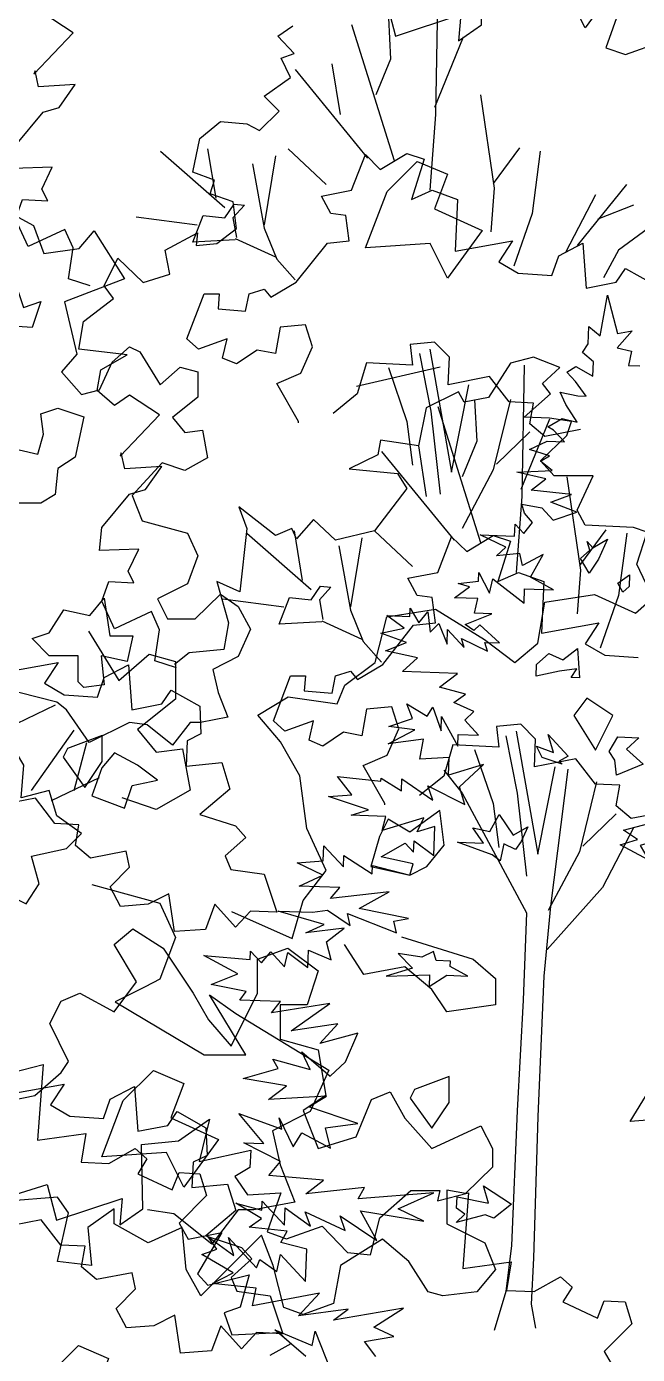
# Model space of a CAD drawing. Header units: inches. Extents: x 11.9 to 85.3, y 21.1 to 37.4.
# Drawn here: x 27.956 to 28.207, y 22.707 to 23.254 of the extents above; entities that cross this region are included whole.
import ezdxf

# ---------------------------------------------------------------- set-up
doc = ezdxf.new("R2010")
doc.units = ezdxf.units.IN
doc.header["$MEASUREMENT"] = 0
doc.layers.add('CAY', color=94, linetype='Continuous')
doc.layers.add('CAY-3', color=61, linetype='Continuous')

# ---------------------------------------------------------------- blocks, each defined once
blk = doc.blocks.new('A$C76451831')
at = {"layer": 'CAY'}
for p, q in [((1178, 1895), (1223.4, 1902.1)), ((1223.4, 1902.1), (1261.1, 1885)), ((1261.1, 1885), (1288.9, 1909.2)), ((1033, 1881.5), (1077.8, 1888.5)), ((1077.8, 1888.5), (1122.6, 1860.8)), ((1171.5, 1857.3), (1178, 1895)), ((1022.3, 1839.6), (1033, 1881.5)), ((1122.6, 1860.8), (1150.3, 1839.6)), ((1150.3, 1839.6), (1171.5, 1857.3)), ((994.6, 1818.9), (1022.3, 1839.6)), ((987.6, 1801.8), (994.6, 1818.9)), ((915, 1791.2), (942.7, 1808.3)), ((942.7, 1808.3), (987.6, 1801.8)), ((935.7, 1767), (915, 1791.2)), ((953.4, 1735.8), (935.7, 1767)), ((959.8, 1687.4), (953.4, 1735.8)), ((977.5, 1649), (959.8, 1687.4)), ((956.3, 1621.3), (977.5, 1649)), ((946.3, 1586.5), (956.3, 1621.3)), ((890.9, 1611.3), (946.3, 1586.5)), ((5192.6, 1187), (5205.3, 1219.7)), ((5205.3, 1219.7), (5219, 1206)), ((5219, 1206), (5243.2, 1220.8)), ((5243.2, 1220.8), (5259.1, 1215.5)), ((5259.1, 1215.5), (5247.5, 1178.6)), ((5165.2, 1181.8), (5192.6, 1187)), ((5173.6, 1165.9), (5165.2, 1181.8)), ((5247.5, 1178.6), (5266.4, 1187)), ((5266.4, 1187), (5289.7, 1178.6)), ((5289.7, 1178.6), (5287.5, 1131.1)), ((4880.4, 1166.1), (4901.2, 1154.7)), ((5187.3, 1163.8), (5173.6, 1165.9)), ((5190.5, 1140.6), (5187.3, 1163.8)), ((4901.2, 1154.7), (4910.7, 1129.1)), ((4942.9, 1133.8), (4956.7, 1149.9)), ((4956.7, 1149.9), (4984.6, 1105.9)), ((4910.7, 1129.1), (4942.9, 1133.8)), ((5142, 1102.7), (5170.5, 1138.5)), ((5170.5, 1138.5), (5190.5, 1140.6)), ((5287.5, 1131.1), (5340.3, 1140.6)), ((5340.3, 1140.6), (5327.6, 1121.6)), ((5382.5, 1126.9), (5404.6, 1138.5)), ((5404.6, 1138.5), (5407.8, 1097.4)), ((5327.6, 1121.6), (5345.5, 1111.1)), ((5376.1, 1109), (5382.5, 1126.9)), ((5345.5, 1111.1), (5376.1, 1109)), ((5435.2, 1102.7), (5443.6, 1115.3)), ((5443.6, 1115.3), (5470, 1100.6)), ((4984.6, 1105.9), (4929.6, 1084.7)), ((5098.8, 1092.1), (5112.5, 1096.3)), ((5112.5, 1096.3), (5118.8, 1089)), ((5118.8, 1089), (5142, 1102.7)), ((5407.8, 1097.4), (5435.2, 1102.7)), ((4929.6, 1084.7), (4941, 1036.7)), ((5057.6, 1092.1), (5071.3, 1092.1)), ((5071.3, 1092.1), (5070.3, 1078.4)), ((5095.6, 1076.3), (5098.8, 1092.1)), ((5420.6, 1053.6), (5427.3, 1091)), ((5427.3, 1091), (5436.5, 1055.8)), ((5070.3, 1078.4), (5095.6, 1076.3)), ((5409.5, 1046.3), (5410, 1062.2)), ((5410, 1062.2), (5420.6, 1053.6)), ((5268.6, 1047.8), (5246.4, 1045.7)), ((5282.3, 1034.1), (5268.6, 1047.8)), ((5449.8, 1058.1), (5436.1, 1042.7)), ((5436.5, 1055.8), (5449.8, 1058.1)), ((4941, 1036.7), (4926.8, 1020.6)), ((4973.2, 1029.6), (4989.3, 1043.4)), ((4989.3, 1043.4), (4998.7, 1039.1)), ((4998.7, 1039.1), (5017.2, 1008.8)), ((5246.4, 1045.7), (5248.5, 1026.7)), ((5404.2, 1038.3), (5409.5, 1046.3)), ((5414.3, 1029.8), (5404.2, 1038.3)), ((5436.1, 1042.7), (5449.1, 1039.5)), ((5449.1, 1039.5), (5446.4, 1026.4)), ((4961.8, 1004.1), (4973.2, 1029.6)), ((5017.2, 1008.8), (5035.7, 1024.9)), ((5035.7, 1024.9), (5051.8, 1020.6)), ((5273.8, 1025), (5197.2, 1007.3)), ((5206.3, 1028.8), (5197.9, 1000.4)), ((5248.5, 1026.7), (5206.3, 1028.8)), ((5281.2, 1008.8), (5282.3, 1034.1)), ((5390, 1020.2), (5398.3, 1025.4)), ((5398.3, 1025.4), (5413.9, 1016.7)), ((5413.9, 1016.7), (5414.3, 1029.8)), ((5446.4, 1026.4), (5456.8, 1026.1)), ((4926.8, 1020.6), (4945.3, 999.7)), ((5051.8, 1020.6), (5051.8, 997.4)), ((5319.2, 1016.2), (5281.2, 1008.8)), ((5337.1, 993), (5319.2, 1016.2)), ((5397.8, 1011.8), (5390, 1020.2)), ((5407.8, 998.3), (5397.8, 1011.8)), ((4945.3, 999.7), (4961.8, 1004.1)), ((5197.9, 1000.4), (5175.7, 982.4)), ((5389, 990.8), (5383.9, 1001.9)), ((5383.9, 1001.9), (5400.1, 998.6)), ((5400.1, 998.6), (5407.8, 998.3)), ((5051.8, 997.4), (5028.6, 978.9)), ((5359.3, 991.9), (5337.1, 993)), ((5356.1, 972.9), (5359.3, 991.9)), ((5399.3, 974.6), (5389, 990.8)), ((5028.6, 978.9), (5040, 965.1)), ((5372.4, 970.1), (5385.8, 977.8)), ((5385.8, 977.8), (5399.3, 974.6)), ((5040, 965.1), (5056.1, 967.1)), ((5056.1, 967.1), (5060.8, 941.9)), ((5369.8, 961.3), (5356.1, 972.9)), ((5402.5, 967.7), (5369.8, 961.3)), ((5377.7, 967.2), (5372.4, 970.1)), ((5387.7, 956.4), (5377.7, 967.2)), ((5355.8, 949.4), (5371.9, 957)), ((5371.9, 957), (5387.7, 956.4)), ((5060.8, 941.9), (5040, 930.1)), ((5374.2, 943.7), (5355.8, 949.4)), ((5365.8, 938.6), (5374.2, 943.7)), ((5376.4, 930.1), (5365.8, 938.6)), ((5019.2, 937.2), (4991.7, 907.3)), ((5040, 930.1), (5019.2, 937.2)), ((5344.2, 928.5), (5376.4, 930.1)), ((5370.7, 922.5), (5344.2, 928.5)), ((5357.2, 912.1), (5370.7, 922.5)), ((4991.7, 907.3), (5000.7, 884.1)), ((5394.2, 908.1), (5357.2, 912.1)), ((5375.4, 901.1), (5394.2, 908.1)), ((5399.1, 892.1), (5375.4, 901.1)), ((5351, 891), (5348.6, 899.3)), ((5348.6, 899.3), (5367.1, 895.9)), ((5358.4, 882.6), (5351, 891)), ((5367.1, 895.9), (5377.5, 884.7)), ((5377.5, 884.7), (5399.1, 892.1)), ((5000.7, 884.1), (5042.4, 872.7)), ((5342.1, 870.1), (5342.5, 880.9)), ((5342.5, 880.9), (5350.4, 872.5)), ((5350.4, 872.5), (5358.4, 882.6)), ((5042.4, 872.7), (5051.8, 851.9)), ((5310.5, 871.2), (5342.1, 870.1)), ((5334.1, 859.9), (5310.5, 871.2)), ((5325.6, 852), (5334.1, 859.9)), ((5347, 854), (5325.6, 852)), ((5349.4, 843.1), (5347, 854)), ((5368.3, 853.3), (5349.4, 843.1)), ((5356.7, 832.4), (5368.3, 853.3)), ((5051.8, 851.9), (5042.4, 826.3)), ((5290.3, 826.5), (5309, 828.6)), ((5309, 828.6), (5309.3, 836.7)), ((5309.3, 836.7), (5319, 817.8)), ((5319, 817.8), (5322.2, 830.9)), ((5322.2, 830.9), (5350.9, 808.5)), ((5377.6, 820.8), (5356.7, 832.4)), ((5033.3, 821.6), (5014.8, 812.5)), ((5042.4, 826.3), (5033.3, 821.6)), ((5049.4, 794.1), (5072.6, 816.9)), ((5072.6, 816.9), (5088.7, 805.5)), ((5287.1, 813.5), (5300.6, 823.4)), ((5300.6, 823.4), (5290.3, 826.5)), ((5350.9, 808.5), (5351.3, 821.7)), ((5351.3, 821.7), (5377.6, 820.8)), ((5014.8, 812.5), (5023.9, 794.1)), ((5088.7, 805.5), (5100.1, 784.6)), ((5246.2, 796.3), (5246.5, 804)), ((5246.5, 804), (5254.2, 790.6)), ((5308.4, 812.7), (5287.1, 813.5)), ((5305.2, 799.3), (5308.4, 812.7)), ((5023.9, 794.1), (5049.4, 794.1)), ((5240.9, 785.6), (5224.9, 797.1)), ((5224.9, 797.1), (5246.2, 796.3)), ((5254.2, 790.6), (5262.7, 800.7)), ((5262.7, 800.7), (5264.7, 782.1)), ((5296.7, 789.1), (5321.1, 798.7)), ((5321.1, 798.7), (5305.2, 799.3)), ((4951.7, 782.9), (4979.4, 737.5)), ((5100.1, 784.6), (5088.7, 759.5)), ((5219.4, 781), (5240.9, 785.6)), ((5243.1, 772.4), (5219.4, 781)), ((5264.7, 782.1), (5272.7, 790)), ((5272.7, 790), (5280.2, 771.1)), ((5280.2, 771.1), (5280.7, 784.3)), ((5280.7, 784.3), (5296, 767.8)), ((5304.7, 783.4), (5296.7, 789.1)), ((5310.3, 788.7), (5304.7, 783.4)), ((5328.3, 772.2), (5310.3, 788.7)), ((5223.8, 764.9), (5243.1, 772.4)), ((5296, 767.8), (5293.5, 776.1)), ((5293.5, 776.1), (5317.1, 764.4)), ((5314.7, 772.6), (5328.3, 772.2)), ((5317.1, 764.4), (5314.7, 772.6)), ((4979.4, 737.5), (5007.1, 761.7)), ((5007.1, 761.7), (5031.3, 755.2)), ((5031.3, 755.2), (5031.3, 720.4)), ((5088.7, 759.5), (5065.6, 747.7)), ((5253, 758.5), (5223.8, 764.9)), ((5239.5, 745.8), (5253, 758.5)), ((5065.6, 747.7), (5070.3, 726.8)), ((5289.7, 744), (5239.5, 745.8)), ((5273.4, 731.5), (5289.7, 744)), ((5297.2, 725.2), (5273.4, 731.5)), ((4922.5, 717.8), (4887.9, 726.8)), ((5031.3, 720.4), (4996.5, 692.7)), ((5070.3, 726.8), (5079.3, 704)), ((5286.5, 717.4), (5297.2, 725.2)), ((4825.4, 669), (4921.3, 715.4)), ((4931.5, 710.7), (4922.5, 717.8)), ((4952.3, 680.8), (4931.5, 710.7)), ((5248.4, 702.9), (5243.4, 716.2)), ((5243.4, 716.2), (5262.1, 705.1)), ((5262.1, 705.1), (5267.3, 713.1)), ((5267.3, 713.1), (5274.7, 691.5)), ((5304.8, 709.1), (5286.5, 717.4)), ((5296.4, 701.2), (5304.8, 709.1)), ((4989.3, 699.3), (4952.3, 680.8)), ((5005.4, 696.9), (4989.3, 699.3)), ((5028.6, 678.5), (5005.4, 696.9)), ((5044.7, 699.3), (5028.6, 678.5)), ((5054.2, 699.3), (5044.7, 699.3)), ((5079.3, 704), (5054.2, 699.3)), ((5226.8, 695.5), (5248.4, 702.9)), ((5250.7, 692.4), (5226.8, 695.5)), ((5274.7, 691.5), (5275.2, 704.7)), ((5275.2, 704.7), (5290.1, 677.4)), ((5309, 687.6), (5296.4, 701.2)), ((4899.3, 636.8), (4938.6, 692.2)), ((4996.5, 692.7), (5013.6, 672)), ((5226.3, 679.6), (5250.7, 692.4)), ((5258.6, 683.9), (5226.3, 679.6)), ((5255.2, 665.5), (5258.6, 683.9)), ((5290.1, 677.4), (5290.5, 688.3)), ((5290.5, 688.3), (5309, 687.6)), ((4938.6, 636.8), (4950, 680.8)), ((5013.6, 672), (5037.8, 675)), ((5037.8, 675), (5044.9, 637.2)), ((5282, 667.2), (5255.2, 665.5)), ((5281.5, 650.9), (5282, 667.2)), ((5313.5, 660.7), (5281.5, 650.9)), ((5291.5, 640.2), (5313.5, 660.7)), ((4917.8, 627.7), (4961.8, 648.6)), ((5179.9, 649.5), (5219.6, 645.4)), ((5192.9, 632.7), (5179.9, 649.5)), ((5219.6, 645.4), (5219.7, 648.1)), ((5219.7, 648.1), (5238.4, 636.6)), ((5238.4, 636.6), (5238.7, 647.4)), ((5238.7, 647.4), (5267.1, 627.9)), ((5044.9, 637.2), (5013.6, 619.5)), ((5262.5, 641.2), (5296.4, 624.1)), ((5267.1, 627.9), (5262.5, 641.2)), ((5296.4, 624.1), (5291.5, 640.2)), ((5013.6, 619.5), (4982.4, 630.1)), ((5171.6, 631.2), (5192.9, 632.7)), ((5208.3, 619), (5171.6, 631.2)), ((5192.3, 614.2), (5208.3, 619)), ((5224, 613.1), (5192.3, 614.2)), ((5220.8, 600), (5224, 613.1)), ((5258.8, 611.8), (5220.8, 600)), ((5252.9, 598.9), (5258.8, 611.8)), ((5268.9, 603.8), (5252.9, 598.9)), ((5268, 577.1), (5268.9, 603.8)), ((5166.8, 572.4), (5167.3, 586)), ((5167.3, 586), (5185.2, 566.8)), ((5219.9, 576), (5241.7, 588.4)), ((5241.7, 588.4), (5249.5, 580.4)), ((5249.5, 580.4), (5249.9, 590.8)), ((5249.9, 590.8), (5268, 577.1)), ((5142.7, 570.6), (5166.8, 572.4)), ((5185.2, 566.8), (5185.5, 577.2)), ((5185.5, 577.2), (5211.7, 560.4)), ((5249.2, 569.6), (5219.9, 576)), ((5166.3, 559.3), (5142.7, 570.6)), ((5211.7, 560.4), (5212, 568.1)), ((5212, 568.1), (5246.1, 559.2)), ((5246.1, 559.2), (5249.2, 569.6)), ((5144.7, 549.2), (5166.3, 559.3)), ((5181.8, 547.9), (5144.7, 549.2)), ((5173.3, 537.8), (5181.8, 547.9)), ((5227, 544), (5173.3, 537.8)), ((5199.7, 528.7), (5227, 544)), ((5125.3, 526.3), (5157, 525.2)), ((5167.5, 513.9), (5125.3, 526.3)), ((5157, 525.2), (5170.6, 527)), ((5170.6, 527), (5191.5, 513.1)), ((5189.1, 524.1), (5233.8, 506.2)), ((5191.5, 513.1), (5189.1, 524.1)), ((5244.7, 519.4), (5199.7, 528.7)), ((5150.9, 506.4), (5167.5, 513.9)), ((5231.5, 517.1), (5244.7, 519.4)), ((5233.8, 506.2), (5231.5, 517.1)), ((5185.9, 510.6), (5150.9, 506.4)), ((5169.6, 498), (5185.9, 510.6)), ((5099.7, 481.8), (5100, 489.5)), ((5100, 489.5), (5110.1, 478.8)), ((5110.1, 478.8), (5118.6, 488.9)), ((5118.6, 488.9), (5131.2, 475.3)), ((5131.2, 475.3), (5134.4, 488.3)), ((5134.4, 488.3), (5152.5, 474.6)), ((5152.5, 474.6), (5153.1, 490.4)), ((5153.1, 490.4), (5174, 481.5)), ((5174, 481.5), (5169.6, 498)), ((5057.3, 485.6), (5099.7, 481.8)), ((5088.4, 468.6), (5057.3, 485.6)), ((5064.1, 459.1), (5088.4, 468.6)), ((5096, 452.5), (5064.1, 459.1)), ((5090.3, 444.6), (5096, 452.5)), ((5062.5, 449.6), (5086.7, 432.5)), ((5127.4, 443.3), (5090.3, 444.6)), ((5119.3, 433.1), (5127.4, 443.3)), ((5172.7, 441.7), (5119.3, 433.1)), ((5137.3, 416.6), (5172.7, 441.7)), ((5180.2, 422.8), (5137.3, 416.6)), ((5163.7, 404.8), (5180.2, 422.8)), ((5198.4, 414.5), (5163.7, 404.8)), ((5187.1, 388.1), (5198.4, 414.5)), ((5120.6, 390.5), (5154.7, 381.1)), ((5125.3, 382.1), (5120.6, 390.5)), ((5154.7, 381.1), (5147.1, 397.2)), ((5147.1, 397.2), (5173, 375)), ((5093.2, 372.8), (5125.3, 382.1)), ((5171.9, 380.3), (5154.8, 342.6)), ((5173, 375), (5187.1, 388.1)), ((5132.9, 366), (5093.2, 372.8)), ((5116.6, 353.4), (5132.9, 366)), ((5169.7, 356.6), (5116.6, 353.4)), ((5153.5, 346.7), (5169.7, 356.6)), ((5154.8, 342.6), (5120.1, 324.9)), ((5198.3, 331.5), (5153.5, 346.7)), ((5112.4, 313.2), (5089.4, 340.8)), ((5089.4, 340.8), (5128.7, 326.2)), ((5126.4, 336.8), (5139.1, 310)), ((5128.7, 326.2), (5126.4, 336.8)), ((5168.7, 327.6), (5198.3, 331.5)), ((5120.1, 324.9), (5127.1, 293.6)), ((5139.1, 310), (5147.2, 322.9)), ((5147.2, 322.9), (5173.5, 308.8)), ((5173.5, 308.8), (5168.7, 327.6)), ((5093.9, 313.9), (5112.4, 313.2)), ((5127.7, 296.8), (5093.9, 313.9)), ((5116.8, 284), (5127.7, 296.8)), ((5127.1, 293.6), (5140.7, 259.4)), ((5167, 279.6), (5116.8, 284)), ((5150.7, 267), (5167, 279.6)), ((5204.4, 272.8), (5150.7, 267)), ((5198.6, 262.6), (5204.4, 272.8)), ((5268.1, 267.9), (5198.6, 262.6)), ((5235.4, 253.2), (5268.1, 267.9)), ((5110, 244.4), (5086.5, 258.4)), ((5086.5, 258.4), (5110.3, 252.1)), ((5140.7, 259.4), (5103, 252.3)), ((5110.3, 252.1), (5110.6, 260.2)), ((5110.6, 260.2), (5131.1, 238.2)), ((5029.8, 248.8), (5005.7, 252.3)), ((5064.6, 221), (5029.8, 248.8)), ((5088.8, 252.3), (5064.6, 221)), ((5103, 252.3), (5088.8, 252.3)), ((5098.9, 236.6), (5110, 244.4)), ((5131.1, 238.2), (5131.7, 254.1)), ((5131.7, 254.1), (5155.1, 237.4)), ((5155.1, 237.4), (5150.1, 250.7)), ((5150.1, 250.7), (5186.7, 233.6)), ((5186.7, 233.6), (5182.2, 246.9)), ((5182.2, 246.9), (5215.8, 224.4)), ((5200.9, 251.6), (5259, 241.9)), ((5215.8, 224.4), (5200.9, 251.6)), ((5259, 241.9), (5235.4, 253.2)), ((5133.6, 232.7), (5098.9, 236.6)), ((5127.8, 222.5), (5133.6, 232.7)), ((5069.2, 216.4), (5061.4, 227.5)), ((5061.4, 227.5), (5084.8, 210.4)), ((5080, 226.9), (5105.7, 199.2)), ((5084.8, 210.4), (5080, 226.9)), ((5151.6, 216.2), (5127.8, 222.5)), ((5055.4, 211.4), (5069.2, 216.4)), ((5084.3, 194.5), (5055.4, 211.4)), ((5124.2, 195.8), (5127.5, 211.6)), ((5127.5, 211.6), (5150.6, 186.8)), ((5150.6, 186.8), (5151.6, 216.2)), ((5105.7, 199.2), (5108.7, 206.8)), ((5108.7, 206.8), (5124.2, 195.8)), ((5065.3, 184.8), (5084.3, 194.5)), ((5105.1, 180.6), (5065.3, 184.8)), ((5101.8, 164.4), (5105.1, 180.6)), ((5163.4, 175.9), (5101.8, 164.4)), ((5144.1, 155.3), (5163.4, 175.9)), ((5189.6, 161.4), (5144.1, 155.3)), ((5240.4, 162.3), (5176.1, 151.4)), ((5176.1, 151.4), (5189.6, 161.4)), ((5213, 144.7), (5240.4, 162.3)), ((5150.9, 117.8), (5122.3, 142.4)), ((5122.3, 142.4), (5156.7, 128.1)), ((5156.7, 128.1), (5159.4, 141.1)), ((5159.4, 141.1), (5174.4, 103.4)), ((5204.4, 131.8), (5231.3, 136.3)), ((5231.3, 136.3), (5213, 144.7)), ((5214.8, 117.9), (5204.4, 131.8))]:
    blk.add_line(p, q, dxfattribs=at)
for points in [[(1240.2, 1791.1), (1216.4, 1806.9), (1204.5, 1791.1), (1224.3, 1759.4)], [(1085.8, 1672.3), (1081.8, 1704), (1054.1, 1684.2), (1034.3, 1696), (1026.4, 1680.2), (1018.5, 1652.5), (1054.1, 1644.6), (1069.9, 1652.5)], [(1287.7, 1470.3), (1307.5, 1502), (1343.1, 1498), (1347, 1470.3), (1355, 1450.5), (1366.8, 1450.5), (1347, 1410.9), (1307.5, 1422.8), (1256, 1418.8)], [(1058.5, 1448.2), (1054.5, 1440.3), (1074.3, 1412.6), (1090.2, 1436.3), (1090.2, 1460.1)], [(5351.5, 1415.3), (5379.2, 1443), (5406.9, 1431.1), (5395, 1399.4), (5438.6, 1379.6), (5406.9, 1336.1), (5391, 1367.8), (5331.7, 1363.8)], [(722.8, 1185.8), (750.5, 1213.5), (778.2, 1201.7), (766.3, 1170), (809.9, 1150.2), (778.2, 1106.6), (762.4, 1138.3), (703, 1134.3)], [(4862.9, 1119.3), (4873.5, 1124.6), (4873.5, 1103.5), (4884.1, 1103.5), (4892, 1079.7), (4907.8, 1085), (4899.9, 1061.2), (4857.7, 1063.9), (4849.7, 1055.9), (4841.8, 1095.6), (4849.7, 1095.6)], [(4865.6, 929.2), (4870.9, 953), (4905.2, 945.1), (4910.4, 963.5), (4907.8, 982), (4923.6, 987.3), (4947.4, 979.4), (4939.5, 942.4), (4923.6, 931.9), (4921, 908.1), (4907.8, 900.2), (4873.5, 900.2)], [(5402.6, 849.4), (5411, 857.2), (5408.6, 865), (5413.8, 859.4), (5427.2, 867.1), (5418.9, 848.8), (5410.3, 835.9)], [(4915.7, 781.4), (4928.9, 802.5), (4952.7, 797.2), (4965.9, 813), (4971.2, 778.7), (4992.3, 778.7), (4987, 755), (4963.2, 760.2), (4965.9, 733.8), (4947.4, 731.2), (4942.1, 736.5), (4942.1, 760.2), (4915.7, 760.2), (4899.9, 776.1)], [(5401.5, 740.1), (5393.8, 740.4), (5399.1, 748.4), (5383.1, 746.2), (5361.7, 741.5), (5362, 752.4), (5373.3, 762.4), (5386.2, 756.5), (5399.7, 766.9)], [(5385.6, 660.9), (5367.2, 667), (5362.2, 677.6), (5377.8, 671.6), (5372.9, 688.1), (5391.3, 668.4), (5383, 663.7)], [(5433.8, 664.7), (5428.6, 672.6), (5436.8, 685.9), (5455.8, 685.2), (5444.5, 674.7), (5459.9, 661), (5435.5, 651)], [(4892.2, 660), (4885.5, 671.4), (4869.4, 671.4), (4869.4, 643.8), (4852.9, 632), (4836.8, 636.8), (4843.9, 609.2), (4871.4, 606.9), (4880.8, 586), (4862.3, 574.6), (4862.3, 553.8), (4871.4, 544.4), (4894.6, 533), (4906.4, 551.4), (4899.3, 576.6), (4931.5, 583.7), (4945.3, 597.4), (4922.5, 613.6), (4915.4, 636.8), (4889.8, 630.1)], [(4975.5, 671.4), (4963.7, 657.6), (4954.7, 632), (4984.6, 620.6), (4991.7, 641.5), (5014.8, 646.2), (4996.4, 660)], [(5321.5, 577.9), (5289.7, 589.5), (5313.7, 588.6), (5303.8, 602.6), (5319.5, 599.3), (5327.8, 614.9), (5340.7, 595.8), (5354.1, 603.5), (5348.2, 590.1), (5343, 582.6), (5332.3, 588), (5329, 572.2)], [(5441.9, 600.5), (5476.7, 609.7), (5463.1, 597), (5473.8, 591.2), (5457.3, 586.3), (5465, 572.9), (5438.7, 587), (5454.8, 591.9)], [(5270.1, 480.9), (5267.7, 489.1), (5257.1, 484.1), (5235.4, 487.5), (5248.5, 473.9), (5224.3, 466.6), (5264.2, 467.9), (5263.8, 457.1), (5280, 467.4), (5299.1, 466.7), (5283, 475.4), (5283.2, 480.4)], [(5288.9, 254), (5289.3, 264.4), (5318.1, 258.4), (5313.6, 274.5), (5339.3, 257.7), (5323, 244.7), (5315, 247.7), (5288.4, 240.9), (5296.4, 248.3)]]:
    blk.add_lwpolyline(points, close=True, dxfattribs=at)
for points in [[(4953.2, 1099.5), (4933.2, 1105.8), (4937.4, 1134.3), (4930, 1151.2), (4896.3, 1135.4), (4884.7, 1160.7), (4891, 1178.6), (4914.2, 1177.5), (4908.9, 1188.1), (4918.4, 1208.1), (4882.5, 1207.1), (4884.7, 1228.2), (4910, 1258.8), (4924.7, 1263), (4939.5, 1284.1), (4905.7, 1282), (4902.6, 1296.7), (4901.5, 1293.6), (4937.4, 1331.5), (4910, 1349.5)], [(5502.7, 1696.5), (5531.2, 1703.8), (5525.9, 1634.2), (5570.2, 1640.6), (5566, 1614.2), (5591.3, 1613.1), (5615.5, 1626.8), (5626.1, 1617.3), (5617.7, 1603.6), (5649.3, 1588.9), (5655.6, 1604.7), (5674.6, 1603.6), (5680.9, 1583.6), (5655.6, 1558.3), (5664.1, 1543.5), (5694.7, 1549.8), (5672.5, 1511.9), (5682, 1501.3), (5720, 1510.8), (5711.5, 1481.3), (5696.8, 1476), (5704.1, 1456), (5747.4, 1458.1), (5757.9, 1447.5), (5738.9, 1437)], [(530, 749.3), (509.9, 755.6), (514.2, 784.1), (506.8, 800.9), (473, 785.1), (461.4, 810.4), (467.7, 828.4), (490.9, 827.3), (485.7, 837.9), (495.2, 857.9), (459.3, 856.8), (461.4, 877.9), (486.7, 908.5), (501.5, 912.7), (516.3, 933.8), (482.5, 931.7), (479.3, 946.5), (478.3, 943.3), (514.2, 981.3), (486.7, 999.2), (473, 989.7), (457.2, 1003.4), (460.4, 1022.4), (484.6, 1036.1), (440.3, 1041.4), (444.5, 1066.7), (472, 1087.8), (463.5, 1099.4), (476.2, 1124.7), (499.4, 1102.6), (523.6, 1110), (519.4, 1132.1), (549, 1147.9), (547.9, 1136.3), (566.9, 1138.4), (584.8, 1152.1), (581.7, 1176.4), (560.6, 1183.8), (564.8, 1196.4), (544.7, 1203.8), (551.1, 1234.4), (570.1, 1250.2), (594.3, 1248.1), (605.9, 1241.8), (623.8, 1259.7), (610.1, 1273.4), (634.4, 1290.3), (625.9, 1308.2), (637.6, 1312.5), (622.8, 1328.3), (636.5, 1337.8)], [(677.6, 1347.3), (721.9, 1361), (730.4, 1328.3), (790.5, 1348.3), (788.4, 1324.1), (809.5, 1338.8), (808.4, 1397.9), (842.2, 1401.1), (870.6, 1421.1), (861.1, 1382.1), (908.6, 1392.6), (907.6, 1376.8), (893.8, 1368.4), (905.4, 1351.5), (936, 1353.6), (923.4, 1317.7), (941.3, 1311.4), (974, 1323), (997.2, 1298.7), (1018.3, 1296.6), (1026.7, 1330.4), (1055.2, 1355.7), (1081.6, 1355.7), (1079.5, 1346.2), (1107.9, 1353.6), (1102.7, 1284), (1147, 1290.3), (1142.7, 1263.9), (1168.1, 1262.9), (1192.3, 1276.6), (1202.9, 1267.1), (1194.4, 1253.4), (1226.1, 1238.6), (1232.4, 1254.5), (1251.4, 1253.4), (1257.7, 1233.4), (1232.4, 1208), (1240.8, 1193.3)], [(5271.7, 1376.9), (5269.6, 1256.6), (5264.3, 1187)], [(5226.4, 1345.2), (5228.5, 1307.3), (5214.8, 1274.6)], [(5192.6, 1338.9), (5231.6, 1214.5)], [(5294.9, 1327.3), (5268.6, 1263)], [(5174.7, 1303.1), (5182.1, 1256.6)], [(5140.9, 1297.8), (5207.4, 1216.6)], [(5310.7, 1274.6), (5323.4, 1189.1), (5320.2, 1149.1)], [(5017.5, 1222.9), (5076.6, 1171.2)], [(5060.8, 1225), (5068.2, 1179.7)], [(5123, 1218.7), (5112.5, 1155.4)], [(5134.6, 1225), (5169.4, 1192.3)], [(5346.6, 1226.1), (5322.3, 1193.4)], [(5365.6, 1222.9), (5358.2, 1165.9), (5341.3, 1117.4)], [(5101.9, 1211.3), (5112.5, 1152.2), (5124.1, 1123.8), (5140.9, 1104.8)], [(5416.2, 1182.8), (5388.8, 1130.1)], [(5444.7, 1192.3), (5399.3, 1136.4)], [(5086.1, 1141.7), (5047.1, 1139.6), (5056.6, 1163.8), (5076.6, 1161.7), (5085, 1174.4), (5094.5, 1173.3), (5084, 1161.7), (5087.2, 1143.8)], [(5451, 1173.3), (5418.3, 1160.7)], [(5497.4, 1179.7), (5464.7, 1152.2), (5437.3, 1132.2), (5423.6, 1106.9)], [(4995.4, 1162.8), (5051.3, 1155.4)], [(5086.1, 1142.7), (5123, 1125.9)], [(5144.1, 974), (5144.1, 975), (5124.1, 1009.8), (5146.2, 1019.3), (5156.8, 1043.6), (5150.4, 1063.6), (5127.2, 1061.5), (5123, 1037.3), (5106.1, 1040.4), (5087.2, 1027.8), (5074.5, 1033.1), (5078.7, 1051), (5052.3, 1041.5), (5041.8, 1051), (5057.6, 1092.1)], [(5254.8, 1037.3), (5265.4, 984.5), (5273.8, 908.6)], [(5264.3, 1041.5), (5284.4, 928.6), (5300.2, 1008.8)], [(960.3, 826.2), (951.8, 844.2), (961.3, 873.7), (948.7, 877.9), (904.4, 880), (897, 893.7), (911.8, 925.4), (875.9, 925.4), (863.3, 939.1), (887.5, 962.3), (891.7, 975), (871.7, 978.1), (848.5, 979.2), (872.7, 1000.3), (865.4, 1009.8), (881.2, 1024.5), (856.9, 1034), (835.8, 1028.7), (815.8, 997.1), (793.6, 992.9), (788.4, 1002.4), (758.8, 987.6), (751.5, 952.8), (716.7, 958.1), (714.5, 944.4), (688.2, 931.7), (732.5, 927.5), (740.9, 913.8), (711.4, 874.8), (675.5, 866.3), (655.5, 885.3), (639.7, 867.4), (635.4, 876.9), (620.7, 870.5), (586.9, 896.9), (594.3, 876.9), (588, 818.9), (566.9, 828.4), (577.4, 790.4), (573.2, 766.1), (541.6, 763), (527.9, 752.4)], [(848.5, 1026.6), (846.4, 906.4), (841.1, 836.8)], [(5226.4, 1024.6), (5243.2, 975), (5248.5, 935)], [(769.4, 988.7), (808.4, 864.2)], [(803.1, 995), (805.2, 957), (791.5, 924.3)], [(5338.2, 995.1), (5322.3, 930.7), (5293.9, 877)], [(871.7, 977.1), (845.3, 912.7)], [(5356.1, 965.6), (5325.5, 936)], [(751.5, 952.8), (758.8, 906.4)], [(717.7, 947.5), (784.2, 866.3)], [(887.5, 924.3), (900.2, 838.9), (897, 798.8)], [(594.3, 872.7), (653.4, 821)], [(634.4, 741.9), (648.1, 741.9), (647, 728.2), (672.4, 726.1), (675.5, 741.9), (689.2, 746.1), (695.6, 738.7), (718.8, 752.4), (747.2, 788.3), (767.3, 790.4), (764.1, 813.6), (750.4, 815.7), (742, 831.5), (769.4, 836.8), (782, 869.5), (795.8, 855.8), (820, 870.5), (835.8, 865.3), (824.2, 828.4), (843.2, 836.8), (866.4, 828.4), (864.3, 780.9), (917, 790.4), (904.4, 771.4), (922.3, 760.9), (952.9, 758.7)], [(979.3, 617.4), (946.6, 611.1), (932.9, 622.7), (936, 641.7), (913.9, 642.7), (895.9, 665.9), (858, 658.6), (859, 683.9), (845.3, 697.6), (823.2, 695.5), (825.3, 676.5), (783.1, 678.6), (774.7, 650.1), (752.5, 632.2)], [(637.6, 874.8), (644.9, 829.4)], [(699.8, 868.4), (689.2, 805.2)], [(711.4, 874.8), (746.2, 842.1)], [(923.4, 875.8), (899.1, 843.1)], [(942.4, 872.7), (935, 815.7), (918.1, 767.2)], [(678.7, 861.1), (689.2, 802), (700.8, 773.5), (717.7, 754.5)], [(5441.4, 818.5), (5436.7, 826.9), (5447.4, 834.6), (5447, 823.8), (5441.4, 818.5)], [(662.9, 791.4), (623.8, 789.3), (633.3, 813.6), (653.4, 811.5), (661.8, 824.1), (671.3, 823.1), (660.8, 811.5), (663.9, 793.6)], [(572.2, 812.5), (628.1, 805.2)], [(662.9, 792.5), (699.8, 775.6)], [(720.9, 623.7), (720.9, 624.8), (700.8, 659.6), (723, 669.1), (733.5, 693.4), (727.2, 713.4), (704, 711.3), (699.8, 687), (682.9, 690.2), (663.9, 677.5), (651.3, 682.8), (655.5, 700.7), (629.1, 691.2), (618.6, 700.7), (634.4, 741.9)], [(831.6, 687), (842.2, 634.3), (850.6, 558.4)], [(841.1, 691.2), (861.1, 578.4), (877, 658.6)], [(803.1, 674.4), (820, 624.8), (825.3, 584.7)], [(774.7, 655.4), (791.5, 634.3), (850.6, 524.6), (847.4, 444.5), (842.2, 343.2), (836.9, 219.8), (831.6, 177.6), (821.1, 141.8)], [(888.6, 656.4), (872.7, 530.9), (866.4, 466.6), (861.1, 337.9), (856.9, 208.2), (854.8, 166), (859, 143.9)], [(914.9, 644.8), (899.1, 580.5), (870.6, 526.7)], [(932.9, 615.3), (902.3, 585.8)], [(948.7, 602.7), (920.2, 547.8), (869.6, 490.9)]]:
    blk.add_lwpolyline(points, dxfattribs=at)
at = {"layer": 'CAY-3'}
for p, q in [((4954.6, 550.5), (5017.1, 533.4)), ((5017.1, 533.4), (5031.3, 502.1)), ((472.7, 495.7), (489.8, 509.9)), ((489.8, 509.9), (517.5, 492.2)), ((736.2, 502.8), (801.7, 482.1)), ((5031.3, 502.1), (5017.1, 463.8)), ((493.3, 461.5), (472.7, 495.7)), ((517.5, 492.2), (545.2, 450.9)), ((604.1, 482.1), (631.9, 492.2)), ((631.9, 492.2), (659.6, 471.5)), ((701.4, 468), (683.7, 495.7)), ((604.1, 450.9), (604.1, 482.1)), ((739.2, 475.1), (701.4, 468)), ((763.9, 454.4), (739.2, 475.1)), ((801.7, 482.1), (822.3, 464.4)), ((659.6, 471.5), (649.5, 440.3)), ((822.3, 464.4), (822.3, 440.3)), ((5017.1, 463.8), (5003.6, 456.7)), ((424.3, 443.8), (441.4, 450.9)), ((441.4, 450.9), (472.7, 433.8)), ((472.7, 433.8), (493.3, 461.5)), ((545.2, 450.9), (559.3, 426.7)), ((580, 402.5), (604.1, 450.9)), ((777.5, 433.8), (763.9, 454.4)), ((5003.6, 456.7), (4975.9, 443.1)), ((413.7, 423.2), (424.3, 443.8)), ((624.8, 440.3), (624.8, 409)), ((649.5, 440.3), (624.8, 440.3)), ((822.3, 440.3), (777.5, 433.8)), ((4975.9, 443.1), (5057.6, 394.5)), ((5095.9, 394.5), (5062.5, 449.6)), ((559.3, 426.7), (580, 402.5)), ((5086.7, 432.5), (5171.9, 380.3)), ((430.8, 388.4), (413.7, 423.2)), ((624.8, 409), (659.6, 399)), ((659.6, 399), (666.6, 357.1)), ((5057.6, 394.5), (5095.9, 394.5)), ((400.1, 357.1), (424.3, 378.3)), ((424.3, 378.3), (430.8, 388.4)), ((298.9, 336.4), (400.1, 357.1)), ((666.6, 357.1), (646, 343.5)), ((694.4, 319.3), (708.5, 353.5)), ((708.5, 353.5), (725.6, 360.6)), ((725.6, 360.6), (739.2, 336.4)), ((646, 343.5), (659.6, 308.7)), ((739.2, 336.4), (763.9, 308.7)), ((763.9, 308.7), (808.7, 329.4)), ((808.7, 329.4), (819.4, 308.7)), ((659.6, 308.7), (694.4, 319.3)), ((819.4, 308.7), (819.4, 291.6)), ((819.4, 291.6), (794.6, 267.4)), ((794.6, 267.4), (777.5, 270.4)), ((777.5, 270.4), (777.5, 239.7)), ((420.8, 263.9), (375.4, 260.4)), ((430.8, 249.7), (420.8, 263.9)), ((420.8, 204.9), (430.8, 249.7)), ((472.7, 253.3), (448.5, 236.2)), ((472.7, 239.7), (472.7, 253.3)), ((448.5, 236.2), (452, 201.4)), ((503.9, 222), (472.7, 239.7)), ((535.2, 236.2), (503.9, 222)), ((538.7, 197.8), (535.2, 236.2)), ((777.5, 239.7), (812.3, 222)), ((607.7, 229.1), (583.5, 204.9)), ((618.3, 201.4), (607.7, 229.1)), ((718.5, 225.5), (680.2, 201.4)), ((742.7, 204.9), (718.5, 225.5)), ((812.3, 222), (822.3, 197.8)), ((452, 201.4), (420.8, 204.9)), ((552.3, 173.6), (538.7, 197.8)), ((583.5, 204.9), (552.3, 173.6)), ((628.3, 163), (618.3, 201.4)), ((680.2, 201.4), (673.7, 166.6)), ((760.4, 177.2), (742.7, 204.9)), ((822.3, 197.8), (805.2, 177.2)), ((774, 173.6), (760.4, 177.2)), ((805.2, 177.2), (774, 173.6)), ((646, 156.5), (628.3, 163)), ((673.7, 166.6), (646, 156.5))]:
    blk.add_line(p, q, dxfattribs=at)
for points in [[(368.8, 744.7), (421.5, 754.2), (408.9, 735.2), (426.8, 724.6), (457.4, 722.5), (463.7, 740.4), (485.9, 752), (489, 710.9), (516.5, 716.2), (524.9, 728.8), (551.3, 714.1), (552.3, 688.8), (539.7, 682.4), (538.6, 659.2), (571.3, 662.4), (578.7, 638.1), (551.3, 614.9), (584, 604.4), (593.5, 593.8), (574.5, 577), (579.7, 564.3), (610.3, 560.1), (621.9, 525.3), (597.7, 526.3), (584, 511.6), (565, 532.7), (556.5, 509.5), (528.1, 507.4), (522.8, 542.2), (503.8, 532.7), (478.5, 530.6), (469, 548.5), (486.9, 566.4), (483.8, 581.2), (451.1, 574.9), (437.4, 586.5), (440.5, 605.4), (418.4, 606.5), (400.5, 629.7), (362.5, 622.3)], [(4876.6, 358.2), (4929.4, 367.7), (4916.7, 348.7), (4934.6, 338.2), (4965.2, 336), (4971.6, 354), (4993.7, 365.6), (4996.9, 324.4), (5024.3, 329.7), (5032.7, 342.4), (5059.1, 327.6), (5060.2, 302.3), (5047.5, 296), (5046.4, 272.8), (5079.1, 275.9), (5086.5, 251.7), (5059.1, 228.5), (5091.8, 217.9), (5101.3, 207.4), (5082.3, 190.5), (5087.6, 177.8), (5118.2, 173.6), (5129.8, 138.8), (5105.5, 139.9), (5091.8, 125.1), (5072.8, 146.2), (5064.4, 123), (5035.9, 120.9), (5030.6, 155.7), (5011.6, 146.2), (4986.3, 144.1), (4976.8, 162), (4994.8, 179.9), (4991.6, 194.7), (4958.9, 188.4), (4945.2, 200), (4948.4, 219), (4926.2, 220), (4908.3, 243.2), (4870.3, 235.8)]]:
    blk.add_lwpolyline(points, dxfattribs=at)
for points in [[(430.1, 675.3), (426.1, 667.3), (445.9, 639.6), (461.7, 663.4), (461.7, 687.1)], [(481.1, 352.5), (508.8, 380.2), (536.5, 368.3), (524.6, 336.6), (568.2, 316.8), (536.5, 273.3), (520.7, 305), (461.3, 301)]]:
    blk.add_lwpolyline(points, close=True, dxfattribs=at)

msp = doc.modelspace()

# ---------------------------------------------------------------- block references
at = {"layer": 'CAY', "xscale": 0.0004489089019145984, "yscale": 0.0004489089019145984, "zscale": 0.0004489089019145984}
for p in [(25.7583, 22.65341), (27.77946, 22.65341), (27.64007, 22.16613), (25.47952, 22.06171)]:
    msp.add_blockref('A$C76451831', p, dxfattribs=at)

doc.saveas('drawing.dxf')
